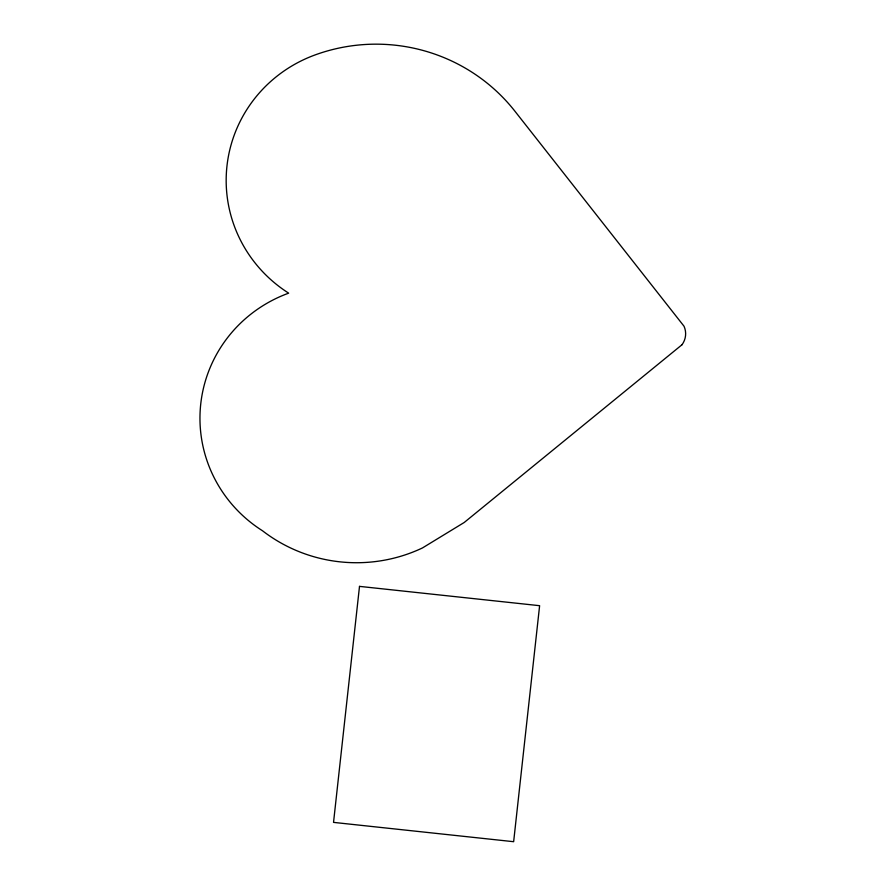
<?xml version="1.0" encoding="UTF-8"?>
<svg xmlns="http://www.w3.org/2000/svg" width="886" height="886" viewBox="0 0 886 886"><rect width="100%" height="100%" fill="white"/><g stroke="black" fill="none" stroke-linecap="round" stroke-linejoin="round"><path stroke-width="1.33" d="M359.506 586.377L333.535 822.385L513.647 841.7L539.618 605.692L359.506 586.377M681.987 344.754L464.242 522.463L422.478 547.936A151.849 148.948 2.1 0 1 262.522 530.78A136.234 133.642 2.1 0 1 200.745 403.938A136.234 133.642 2.1 0 1 288.67 293.155A136.688 134.085 2.1 0 1 226.96 166.059A136.688 134.085 2.1 0 1 314.873 55.01A175.018 171.685 2.1 0 1 514.821 111.093L684.025 326.225A19.016 18.65 2.1 0 1 681.987 344.754"/></g></svg>
